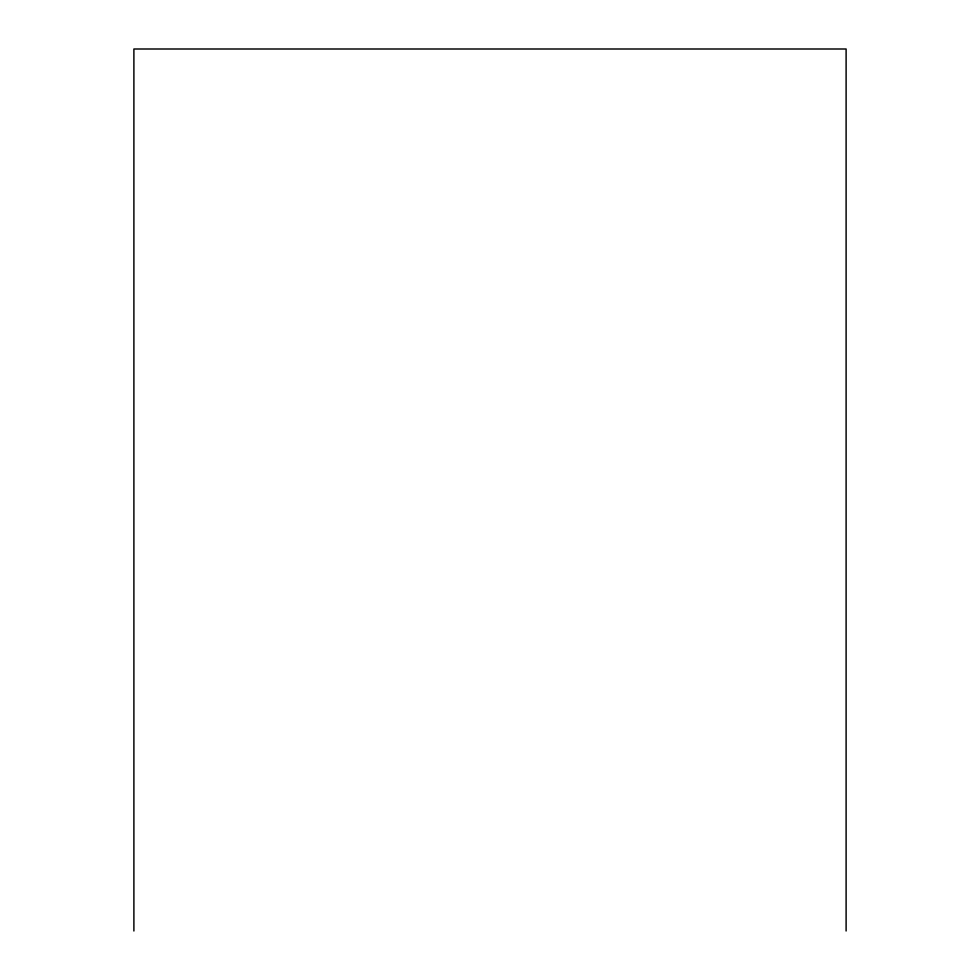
<?xml version="1.0" encoding="UTF-8"?>
<svg xmlns="http://www.w3.org/2000/svg" width="980" height="980" viewBox="0 0 980 980"><rect width="100%" height="100%" fill="white"/><g stroke="black" fill="none" stroke-linecap="round" stroke-linejoin="round"><path stroke-width="1.47" d="M846.108 931L846.108 49L133.893 49L133.893 931"/></g></svg>
